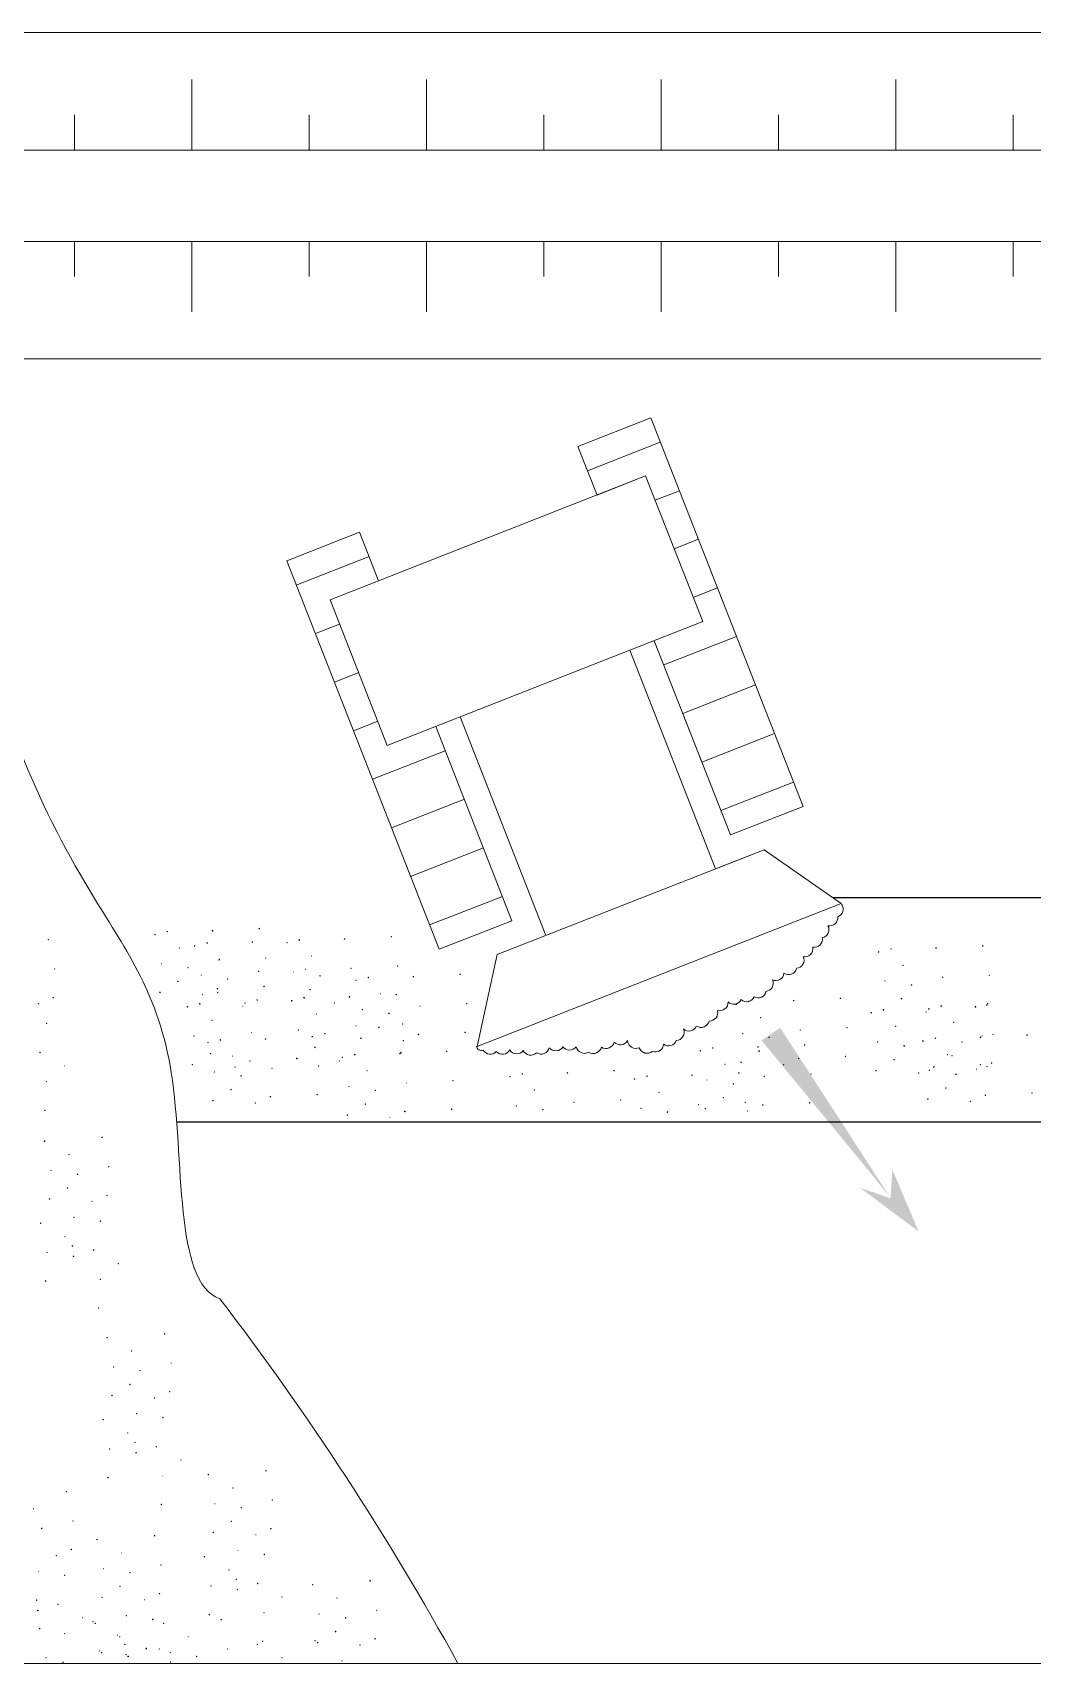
# Model space of a CAD drawing. Header units: millimetres. Extents: x 27137 to 30937, y -4667 to -569.
# Drawn here: x 30247.3 to 30285.7, y -3973.7 to -3911.2 of the extents above; entities that cross this region are included whole.
import ezdxf

# ---------------------------------------------------------------- set-up
doc = ezdxf.new("R2010")
doc.units = ezdxf.units.MM
doc.header["$LTSCALE"] = 0.4

msp = doc.modelspace()

# ---------------------------------------------------------------- hatches: boundary and pattern name
at = {"lineweight": 15}
h = msp.add_hatch(color=256, dxfattribs=at)
h.dxf.hatch_style = 1
h.paths.add_polyline_path([(30275.9918, -3949.3258), (30275.2702, -3949.8063), (30279.361, -3954.7754, -1.4194374), (30279.378, -3954.7693, -0.7045045), (30279.361, -3954.7754), (30280.2166, -3955.8409)])
h.paths.add_polyline_path([(30276.7897, -3951.5174, -1), (30276.7705, -3951.5174, -1)], flags=16)
h.paths.add_polyline_path([(30277.411, -3952.0802, -1), (30277.3918, -3952.0802, -1)], flags=16)
h.paths.add_polyline_path([(30278.3371, -3953.3436, -1), (30278.3179, -3953.3436, -1)], flags=16)
h.paths.add_polyline_path([(30280.2878, -3954.7526), (30280.2218, -3955.8585), (30279.0448, -3955.4499), (30281.2926, -3957.129)])
h.paths.add_polyline_path([(30280.2555, -3956.2485, -1), (30280.2747, -3956.2485, -1)], flags=16)
h.paths.add_polyline_path([(30280.2981, -3955.172, -1), (30280.3171, -3955.172, -1)], flags=16)

# ---------------------------------------------------------------- linework, layer by layer
at = {"lineweight": 15, "ltscale": 0.5}
for p, q in [((30239.928, -3911.1827), (30342.7796, -3911.1827)), ((30244.428, -3915.6827), (30338.2796, -3915.6827)), ((30244.428, -3919.1827), (30338.2796, -3919.1827)), ((30239.928, -3923.6827), (30342.7796, -3923.6827)), ((30268.2341, -3927.043), (30271.0257, -3925.9475)), ((30276.8686, -3940.836), (30271.0257, -3925.9475)), ((30259.8593, -3930.3296), (30257.0676, -3931.4252)), ((30262.9106, -3946.3138), (30257.0676, -3931.4252)), ((29807.928, -3973.6827), (30342.7796, -3973.6827))]:
    msp.add_line(p, q, dxfattribs=at)
at = {"lineweight": 15}
for p, q in [((30253.428, -3915.6827), (30253.428, -3912.9827)), ((30253.428, -3915.6827), (30253.428, -3912.9827)), ((30253.428, -3915.6827), (30253.428, -3912.9827)), ((30253.428, -3915.6827), (30253.428, -3912.9827)), ((30253.428, -3915.6827), (30253.428, -3912.9827)), ((30253.428, -3915.6827), (30253.428, -3912.9827)), ((30262.428, -3915.6827), (30262.428, -3912.9827)), ((30262.428, -3915.6827), (30262.428, -3912.9827)), ((30262.428, -3915.6827), (30262.428, -3912.9827)), ((30262.428, -3915.6827), (30262.428, -3912.9827)), ((30262.428, -3915.6827), (30262.428, -3912.9827)), ((30262.428, -3915.6827), (30262.428, -3912.9827)), ((30262.428, -3915.6827), (30262.428, -3912.9827)), ((30262.428, -3915.6827), (30262.428, -3912.9827)), ((30262.428, -3915.6827), (30262.428, -3912.9827)), ((30262.428, -3915.6827), (30262.428, -3912.9827)), ((30271.428, -3915.6827), (30271.428, -3912.9827)), ((30271.428, -3915.6827), (30271.428, -3912.9827)), ((30271.428, -3915.6827), (30271.428, -3912.9827)), ((30271.428, -3915.6827), (30271.428, -3912.9827)), ((30280.428, -3915.6827), (30280.428, -3912.9827)), ((30280.428, -3915.6827), (30280.428, -3912.9827)), ((30280.428, -3915.6827), (30280.428, -3912.9827)), ((30280.428, -3915.6827), (30280.428, -3912.9827)), ((30280.428, -3915.6827), (30280.428, -3912.9827)), ((30280.428, -3915.6827), (30280.428, -3912.9827)), ((30248.928, -3915.6827), (30248.928, -3914.3327)), ((30257.928, -3915.6827), (30257.928, -3914.3327)), ((30257.928, -3915.6827), (30257.928, -3914.3327)), ((30266.928, -3915.6827), (30266.928, -3914.3327)), ((30266.928, -3915.6827), (30266.928, -3914.3327)), ((30275.928, -3915.6827), (30275.928, -3914.3327)), ((30284.928, -3915.6827), (30284.928, -3914.3327)), ((30284.928, -3915.6827), (30284.928, -3914.3327)), ((30248.928, -3919.1827), (30248.928, -3920.5327)), ((30253.428, -3919.1827), (30253.428, -3921.8827)), ((30253.428, -3919.1827), (30253.428, -3921.8827)), ((30253.428, -3919.1827), (30253.428, -3921.8827)), ((30253.428, -3919.1827), (30253.428, -3921.8827)), ((30253.428, -3919.1827), (30253.428, -3921.8827)), ((30253.428, -3919.1827), (30253.428, -3921.8827)), ((30257.928, -3919.1827), (30257.928, -3920.5327)), ((30257.928, -3919.1827), (30257.928, -3920.5327)), ((30262.428, -3919.1827), (30262.428, -3921.8827)), ((30262.428, -3919.1827), (30262.428, -3921.8827)), ((30262.428, -3919.1827), (30262.428, -3921.8827)), ((30262.428, -3919.1827), (30262.428, -3921.8827)), ((30262.428, -3919.1827), (30262.428, -3921.8827)), ((30262.428, -3919.1827), (30262.428, -3921.8827)), ((30262.428, -3919.1827), (30262.428, -3921.8827)), ((30262.428, -3919.1827), (30262.428, -3921.8827)), ((30262.428, -3919.1827), (30262.428, -3921.8827)), ((30262.428, -3919.1827), (30262.428, -3921.8827)), ((30266.928, -3919.1827), (30266.928, -3920.5327)), ((30266.928, -3919.1827), (30266.928, -3920.5327)), ((30271.428, -3919.1827), (30271.428, -3921.8827)), ((30271.428, -3919.1827), (30271.428, -3921.8827)), ((30271.428, -3919.1827), (30271.428, -3921.8827)), ((30271.428, -3919.1827), (30271.428, -3921.8827)), ((30275.928, -3919.1827), (30275.928, -3920.5327)), ((30280.428, -3919.1827), (30280.428, -3921.8827)), ((30280.428, -3919.1827), (30280.428, -3921.8827)), ((30280.428, -3919.1827), (30280.428, -3921.8827)), ((30280.428, -3919.1827), (30280.428, -3921.8827)), ((30280.428, -3919.1827), (30280.428, -3921.8827)), ((30280.428, -3919.1827), (30280.428, -3921.8827)), ((30284.928, -3919.1827), (30284.928, -3920.5327)), ((30284.928, -3919.1827), (30284.928, -3920.5327)), ((30268.9645, -3928.9041), (30268.2341, -3927.043)), ((30271.3909, -3926.878), (30268.5993, -3927.9735)), ((30258.7285, -3932.9211), (30270.8255, -3928.1737)), ((30270.8255, -3928.1737), (30268.9645, -3928.9041)), ((30273.0166, -3933.7569), (30270.8255, -3928.1737)), ((30272.1212, -3928.7391), (30271.1907, -3929.1042)), ((30259.8593, -3930.3296), (30260.5896, -3932.1907)), ((30272.8516, -3930.6001), (30271.9211, -3930.9653)), ((30257.4328, -3932.3557), (30260.2244, -3931.2602)), ((30273.582, -3932.4612), (30272.6514, -3932.8264)), ((30260.9196, -3938.5043), (30258.7285, -3932.9211)), ((30258.1632, -3934.2168), (30259.0937, -3933.8516)), ((30270.225, -3934.8525), (30273.0166, -3933.7569)), ((30274.3123, -3934.3223), (30271.5207, -3935.4178)), ((30270.225, -3934.8525), (30263.7113, -3937.4088)), ((30273.5117, -3943.2273), (30270.225, -3934.8525)), ((30274.077, -3941.9316), (30271.1555, -3934.4873)), ((30258.8936, -3936.0779), (30259.8241, -3935.7127)), ((30272.2511, -3937.2789), (30275.0427, -3936.1834)), ((30263.7113, -3937.4088), (30260.9196, -3938.5043)), ((30266.9979, -3945.7836), (30263.7113, -3937.4088)), ((30272.9815, -3939.14), (30272.2511, -3937.2789)), ((30259.6239, -3937.939), (30260.5545, -3937.5738)), ((30262.7807, -3937.7739), (30265.7022, -3945.2182)), ((30275.7731, -3938.0444), (30272.9815, -3939.14)), ((30260.3543, -3939.8), (30263.1459, -3938.7045)), ((30276.5034, -3939.9055), (30273.7118, -3941.0011)), ((30263.8763, -3940.5656), (30261.0847, -3941.6611)), ((30276.8686, -3940.836), (30274.077, -3941.9316)), ((30264.6066, -3942.4266), (30261.815, -3943.5222)), ((30275.3727, -3942.4969), (30265.1368, -3946.514)), ((30275.3727, -3942.4969), (30273.5117, -3943.2273)), ((30278.3294, -3944.5582), (30275.3727, -3942.4969)), ((30265.337, -3944.2877), (30262.5454, -3945.3832)), ((30278.3294, -3944.5582), (30264.3713, -3950.0359)), ((30278.3294, -3944.5582), (30264.3713, -3950.0359)), ((30265.7022, -3945.2182), (30262.9106, -3946.3138)), ((30264.3713, -3950.0359), (30265.1368, -3946.514))]:
    msp.add_line(p, q, dxfattribs=at)
at = {"ltscale": 0.5}
for p, q in [((30278.0036, -3944.3311), (30342.7796, -3944.3311)), ((30252.8433, -3952.9311), (30342.7796, -3952.9311))]:
    msp.add_line(p, q, dxfattribs=at)
at = {"lineweight": 15}
msp.add_lwpolyline([(30278.342, -3944.5863, -0.5205671), (30278.1922, -3945.0686, -0.5205671), (30278.1922, -3945.0686, -0.5205671), (30277.8187, -3945.4129, -0.5205671), (30277.8187, -3945.4129, -0.5205671), (30277.6007, -3945.8655, -0.5205671), (30277.6007, -3945.8655, -0.5205671), (30277.2368, -3946.2342, -0.5205671), (30277.2368, -3946.2342, -0.5205671), (30276.8729, -3946.603, -0.5205671), (30276.8729, -3946.603, -0.5205671), (30276.6208, -3947.0407, -0.5205671), (30276.6208, -3947.0407, -0.5205671), (30276.1311, -3947.2329, -0.5205671), (30276.1311, -3947.2329, -0.5205671), (30275.6947, -3947.4889, -0.5205671), (30275.6947, -3947.4889, -0.5205671), (30275.4426, -3947.9267, -0.5205671), (30275.4426, -3947.9267, -0.5205671), (30274.987, -3948.1337, -0.5205671), (30274.987, -3948.1337, -0.5205671), (30274.493, -3948.2429, -0.5205671), (30274.493, -3948.2429, -0.5205671), (30273.9893, -3948.3276, -0.5205671), (30273.9893, -3948.3276, -0.5205671), (30273.5817, -3948.657, -0.5205671), (30273.5817, -3948.657, -0.5205671), (30273.2615, -3949.0651, -0.5205671), (30273.2615, -3949.0651, -0.5205671), (30272.7718, -3949.2573, -0.5205671), (30272.7718, -3949.2573, -0.5205671), (30272.2777, -3949.3664, -0.5205671), (30272.2777, -3949.3664, -0.5205671), (30272.0012, -3949.8138, -0.5205671), (30272.0012, -3949.8138, -0.5205671), (30271.5167, -3949.9474, -0.5205671), (30271.5167, -3949.9474, -0.5205671), (30271.0899, -3950.2279, -0.5205671), (30271.0899, -3950.2279, -0.5205671), (30270.5829, -3950.088, -0.5205671), (30270.5829, -3950.088, -0.5205671), (30270.1354, -3949.8118, -0.5205671), (30270.1354, -3949.8118, -0.5205671), (30269.6222, -3949.872, -0.5205671), (30269.6222, -3949.872, -0.5205671), (30269.1325, -3950.0642, -0.5205671), (30269.1325, -3950.0642, -0.5205671), (30268.6427, -3950.2564, -0.5205671), (30268.6427, -3950.2564, -0.5205671), (30268.1655, -3950.0484, -0.5205671), (30268.1655, -3950.0484, -0.5205671), (30267.6575, -3950.0501, -0.5205671), (30267.6575, -3950.0501, -0.5205671), (30267.1347, -3950.0858, -0.5205671), (30267.1347, -3950.0858, -0.5205671), (30266.645, -3950.278, -0.5205671), (30266.645, -3950.278, -0.5205671), (30266.1327, -3950.1967, -0.5205671), (30266.1327, -3950.1967, -0.5205671), (30265.6151, -3950.1739, -0.5205671), (30265.6151, -3950.1739, -0.5205671), (30265.1018, -3950.2341, -0.5205671), (30265.1018, -3950.2341, -0.5205671), (30264.5992, -3950.1772, -0.5205671), (30264.5992, -3950.1772, -0.5205671), (30264.3413, -3950.0243)], format="xyb", dxfattribs=at)
for centre, radius in [((30254.2183, -3945.6048), 0.0095), ((30256.009, -3945.5207), 0.0095), ((30247.9221, -3945.9472), 0.0095), ((30252.0115, -3945.7489), 0.0095), ((30252.4891, -3945.642), 0.0096), ((30253.5365, -3946.1834), 0.0095), ((30254.0141, -3946.0765), 0.0096), ((30255.7433, -3946.0393), 0.0095), ((30257.0755, -3946.0621), 0.0095), ((30257.534, -3945.9552), 0.0095), ((30257.5531, -3945.9552), 0.0096), ((30259.2822, -3945.918), 0.0095), ((30261.073, -3945.8339), 0.0095), ((30283.7568, -3946.1849), 0.0095), ((30252.2609, -3946.8713), 0.00596), ((30252.9518, -3946.2642), 0.00596), ((30254.4677, -3946.7273), 0.00596), ((30254.4768, -3946.6988), 0.00596), ((30256.2584, -3946.6432), 0.00596), ((30258.0158, -3946.5775), 0.00596), ((30279.7592, -3946.4131), 0.0095), ((30280.2369, -3946.3062), 0.0096), ((30281.966, -3946.2691), 0.0095), ((30248.1715, -3947.0697), 0.00596), ((30253.2759, -3947.0171), 0.0096), ((30253.7859, -3947.3059), 0.00596), ((30254.8009, -3947.4516), 0.0096), ((30255.9927, -3947.1618), 0.00596), ((30257.3249, -3947.1846), 0.00596), ((30257.7834, -3947.0777), 0.00596), ((30258.3398, -3947.3303), 0.0096), ((30259.5316, -3947.0405), 0.00596), ((30259.7189, -3947.5045), 0.0095), ((30260.1965, -3947.3977), 0.0096), ((30261.3224, -3946.9564), 0.00596), ((30261.9257, -3947.3605), 0.0095), ((30263.7164, -3947.2763), 0.0095), ((30280.6995, -3946.9285), 0.00596), ((30282.2154, -3947.3915), 0.00596), ((30284.0062, -3947.3074), 0.00596), ((30252.2008, -3947.9677), 0.0096), ((30252.8917, -3947.5442), 0.0095), ((30253.832, -3948.0596), 0.00596), ((30254.4076, -3947.8237), 0.0096), ((30254.4167, -3947.9787), 0.0095), ((30256.1983, -3947.7396), 0.0096), ((30257.9557, -3947.8574), 0.0095), ((30260.6592, -3948.0199), 0.00596), ((30261.2623, -3948.0528), 0.0096), ((30261.2624, -3948.0528), 0.0095), ((30280.0087, -3947.5356), 0.00596), ((30281.0236, -3947.6813), 0.0096), ((30247.5358, -3948.4019), 0.00596), ((30248.1114, -3948.1661), 0.0096), ((30253.2578, -3948.5187), 0.0095), ((30253.7258, -3948.4023), 0.0096), ((30253.7354, -3948.4119), 0.0096), ((30255.357, -3948.4941), 0.00596), ((30255.4645, -3948.3747), 0.0095), ((30255.9326, -3948.2582), 0.0096), ((30257.2553, -3948.2906), 0.0095), ((30257.2648, -3948.281), 0.0096), ((30257.2649, -3948.281), 0.0095), ((30257.7233, -3948.1741), 0.0096), ((30257.7425, -3948.1741), 0.0096), ((30258.896, -3948.3728), 0.00596), ((30259.4716, -3948.1369), 0.0096), ((30259.4717, -3948.1369), 0.0095), ((30259.9683, -3948.627), 0.00596), ((30262.1751, -3948.483), 0.00596), ((30263.9658, -3948.3988), 0.00596), ((30274.3004, -3948.4238), 0.0095), ((30274.778, -3948.3169), 0.0096), ((30276.5071, -3948.2797), 0.0095), ((30278.2979, -3948.1956), 0.0095), ((30279.4776, -3948.748), 0.0095), ((30279.9486, -3948.632), 0.0096), ((30279.9552, -3948.6411), 0.0096), ((30280.6395, -3948.2084), 0.0095), ((30281.5798, -3948.7238), 0.00596), ((30281.6844, -3948.6039), 0.0095), ((30281.6965, -3948.5976), 0.0095), ((30282.1553, -3948.4879), 0.0096), ((30282.1741, -3948.4908), 0.0096), ((30283.4751, -3948.5198), 0.0095), ((30283.9033, -3948.4536), 0.0095), ((30283.9461, -3948.4038), 0.0096), ((30247.8599, -3949.1548), 0.0096), ((30254.1981, -3949.0341), 0.00596), ((30258.2052, -3948.7963), 0.00596), ((30259.7211, -3949.2594), 0.00596), ((30260.5991, -3949.2999), 0.0095), ((30260.9833, -3948.7728), 0.0096), ((30261.5118, -3949.1753), 0.00596), ((30275.2407, -3948.9392), 0.00596), ((30278.5473, -3949.3181), 0.00596), ((30280.4179, -3949.2634), 0.00596), ((30282.6368, -3949.113), 0.00596), ((30253.5072, -3949.6412), 0.00596), ((30254.0445, -3949.8938), 0.0095), ((30254.5221, -3949.787), 0.0096), ((30254.5221, -3949.787), 0.0096), ((30255.7139, -3949.4972), 0.00596), ((30256.2513, -3949.7498), 0.0095), ((30257.5047, -3949.413), 0.00596), ((30257.5143, -3949.4034), 0.00596), ((30258.042, -3949.6657), 0.0095), ((30258.5293, -3949.5492), 0.0096), ((30259.9082, -3949.7234), 0.0096), ((30261.5394, -3949.8152), 0.00596), ((30262.115, -3949.5794), 0.0096), ((30263.9058, -3949.4952), 0.0096), ((30274.5498, -3949.5463), 0.00596), ((30275.5647, -3949.692), 0.0096), ((30276.7565, -3949.4022), 0.00596), ((30276.9228, -3949.9774), 0.0095), ((30279.727, -3949.8705), 0.00596), ((30281.4598, -3949.8333), 0.0095), ((30281.9374, -3949.7264), 0.0096), ((30281.9338, -3949.7264), 0.00596), ((30281.9459, -3949.7201), 0.00596), ((30282.9609, -3949.8659), 0.0096), ((30283.6665, -3949.6893), 0.0095), ((30283.7245, -3949.6423), 0.00596), ((30284.1527, -3949.5761), 0.00596), ((30285.4573, -3949.6051), 0.0095), ((30247.6027, -3950.2678), 0.0095), ((30254.138, -3950.3141), 0.0095), ((30254.9848, -3950.4092), 0.00596), ((30255.6539, -3950.5936), 0.0096), ((30257.4446, -3950.5094), 0.0096), ((30257.4542, -3950.4998), 0.0096), ((30258.1451, -3950.0763), 0.0095), ((30259.0854, -3950.5917), 0.00596), ((30259.1978, -3950.4544), 0.0095), ((30259.661, -3950.3558), 0.0096), ((30259.6755, -3950.3475), 0.0096), ((30261.4046, -3950.3103), 0.0095), ((30261.4517, -3950.2717), 0.0096), ((30263.1954, -3950.2262), 0.0095), ((30272.9253, -3950.2056), 0.0095), ((30273.4029, -3950.0987), 0.0096), ((30275.132, -3950.0615), 0.0095), ((30275.1806, -3950.2191), 0.0095), ((30276.6965, -3950.4986), 0.0096), ((30278.4872, -3950.4145), 0.0096), ((30280.3578, -3950.5433), 0.0095), ((30280.742, -3950.0162), 0.0096), ((30282.4, -3950.3487), 0.00596), ((30282.5767, -3950.393), 0.0095), ((30248.543, -3950.7832), 0.00596), ((30253.4471, -3950.7376), 0.0096), ((30254.2939, -3951.0163), 0.00596), ((30255.0783, -3950.8294), 0.00596), ((30255.3089, -3951.1621), 0.0096), ((30256.5007, -3950.8723), 0.00596), ((30258.2914, -3950.7881), 0.00596), ((30260.1381, -3950.9698), 0.00596), ((30265.6235, -3951.1959), 0.0095), ((30266.1011, -3951.0891), 0.0096), ((30267.8303, -3951.0519), 0.0095), ((30269.621, -3950.9678), 0.0095), ((30270.8789, -3951.1791), 0.0096), ((30272.608, -3951.1419), 0.0095), ((30273.8656, -3950.721), 0.00596), ((30274.3988, -3951.0578), 0.0095), ((30274.4897, -3950.6427), 0.0096), ((30275.3814, -3951.184), 0.00596), ((30276.1209, -3950.7345), 0.00596), ((30277.1722, -3951.0999), 0.00596), ((30279.6669, -3950.9669), 0.0096), ((30281.2981, -3951.0587), 0.00596), ((30281.7092, -3950.9558), 0.00596), ((30281.8737, -3950.8228), 0.0096), ((30281.8858, -3950.8165), 0.0096), ((30282.7241, -3951.1015), 0.0096), ((30283.517, -3950.9083), 0.00596), ((30283.6644, -3950.7387), 0.0096), ((30283.9159, -3950.8117), 0.00596), ((30284.0926, -3950.6725), 0.0096), ((30247.8521, -3951.3903), 0.00596), ((30254.9247, -3951.6892), 0.0095), ((30258.2314, -3951.8845), 0.0096), ((30259.4472, -3951.5769), 0.00596), ((30260.4622, -3951.7226), 0.0096), ((30261.654, -3951.4328), 0.00596), ((30263.4448, -3951.3487), 0.00596), ((30266.5638, -3951.7113), 0.00596), ((30270.4012, -3951.286), 0.0095), ((30271.3415, -3951.8014), 0.00596), ((30273.1747, -3951.3281), 0.00596), ((30274.1896, -3951.4738), 0.0096), ((30282.34, -3951.6286), 0.0095), ((30285.6466, -3951.824), 0.0096), ((30247.7921, -3952.4867), 0.0096), ((30254.2338, -3952.1127), 0.0096), ((30255.865, -3952.2046), 0.00596), ((30256.4406, -3951.9687), 0.0096), ((30260.0781, -3952.2497), 0.0095), ((30263.3847, -3952.4451), 0.0096), ((30265.8729, -3952.3184), 0.00596), ((30266.8879, -3952.4642), 0.0096), ((30268.0797, -3952.1744), 0.00596), ((30269.8704, -3952.0902), 0.00596), ((30270.6506, -3952.4085), 0.00596), ((30272.8574, -3952.2644), 0.00596), ((30273.1146, -3952.4245), 0.0096), ((30273.8055, -3952.0009), 0.0095), ((30274.6482, -3952.1803), 0.00596), ((30275.3214, -3952.2804), 0.0096), ((30277.1121, -3952.1963), 0.0096), ((30281.6491, -3952.0522), 0.0096), ((30283.2803, -3952.144), 0.00596), ((30283.8559, -3951.9081), 0.0096), ((30259.3872, -3952.6733), 0.0096), ((30261.0184, -3952.7651), 0.00596), ((30261.5939, -3952.5292), 0.0096), ((30271.6656, -3952.5542), 0.0096), ((30274.7458, -3952.5163), 0.00596), ((30247.7782, -3953.6682), 0.0095), ((30249.985, -3953.5242), 0.0095), ((30248.7185, -3954.1836), 0.00596), ((30248.0277, -3954.7907), 0.00596), ((30249.0426, -3954.9364), 0.0096), ((30250.2344, -3954.6466), 0.00596), ((30248.6585, -3955.4635), 0.0095), ((30247.9676, -3955.8871), 0.0096), ((30249.5988, -3955.9789), 0.00596), ((30250.1743, -3955.743), 0.0096), ((30247.6267, -3956.8137), 0.0095), ((30248.9079, -3956.586), 0.00596), ((30249.9229, -3956.7318), 0.0096), ((30248.567, -3957.3291), 0.00596), ((30247.8761, -3957.9362), 0.00596), ((30248.8478, -3957.6824), 0.0096), ((30248.8911, -3958.082), 0.0096), ((30249.6657, -3957.8448), 0.0095), ((30250.606, -3958.3602), 0.00596), ((30247.8161, -3959.0326), 0.0096), ((30249.9151, -3958.9673), 0.00596), ((30249.855, -3960.0637), 0.0096), ((30250.1769, -3961.1973), 0.0095), ((30252.3836, -3961.0532), 0.0095), ((30251.1171, -3961.7126), 0.00596), ((30250.4263, -3962.3197), 0.00596), ((30251.4412, -3962.4655), 0.0096), ((30252.633, -3962.1757), 0.00596), ((30251.0571, -3962.9926), 0.0095), ((30250.3662, -3963.4161), 0.0096), ((30251.9974, -3963.508), 0.00596), ((30252.573, -3963.2721), 0.0096), ((30250.0254, -3964.3428), 0.0095), ((30251.3065, -3964.1151), 0.00596), ((30252.3215, -3964.2608), 0.0096), ((30250.9656, -3964.8582), 0.00596), ((30250.2748, -3965.4653), 0.00596), ((30251.2464, -3965.2115), 0.0096), ((30251.2897, -3965.611), 0.0096), ((30252.0643, -3965.3738), 0.0095), ((30253.0046, -3965.8892), 0.00596), ((30250.2147, -3966.5617), 0.0096), ((30252.3137, -3966.4963), 0.00596), ((30254.0602, -3966.4447), 0.0095), ((30256.2669, -3966.3007), 0.0095), ((30248.6145, -3967.0992), 0.0095), ((30255.0004, -3966.9601), 0.00596), ((30256.5163, -3967.4232), 0.00596), ((30247.348, -3967.7587), 0.00596), ((30252.2536, -3967.5927), 0.0096), ((30254.3096, -3967.5672), 0.00596), ((30255.3245, -3967.713), 0.0096), ((30247.6721, -3968.5115), 0.0096), ((30248.8639, -3968.2217), 0.00596), ((30254.2495, -3968.6636), 0.0096), ((30254.9404, -3968.2401), 0.0095), ((30255.8807, -3968.7554), 0.00596), ((30256.4563, -3968.5196), 0.0096), ((30248.8038, -3969.3181), 0.0096), ((30249.7887, -3968.9354), 0.0095), ((30251.9955, -3968.7913), 0.0095), ((30255.1898, -3969.3625), 0.00596), ((30248.2282, -3969.554), 0.00596), ((30250.729, -3969.4507), 0.00596), ((30252.2449, -3969.9138), 0.00596), ((30253.9086, -3969.5903), 0.0095), ((30256.2048, -3969.5083), 0.0096), ((30247.5373, -3970.1611), 0.00596), ((30248.5523, -3970.3068), 0.0096), ((30250.0381, -3970.0578), 0.00596), ((30251.0531, -3970.2036), 0.0096), ((30254.8489, -3970.1056), 0.00596), ((30255.1297, -3970.4589), 0.0096), ((30255.9476, -3970.6213), 0.0095), ((30260.2646, -3970.5215), 0.0095), ((30247.4773, -3971.2575), 0.0096), ((30249.9781, -3971.1542), 0.0096), ((30250.669, -3970.7307), 0.0095), ((30251.6093, -3971.2461), 0.00596), ((30252.1848, -3971.0102), 0.0096), ((30254.1581, -3970.7127), 0.00596), ((30255.173, -3970.8585), 0.0096), ((30256.8879, -3971.1367), 0.00596), ((30258.0578, -3970.6656), 0.0095), ((30258.9981, -3971.181), 0.00596), ((30247.5206, -3971.657), 0.0096), ((30248.2951, -3971.4199), 0.0095), ((30250.9184, -3971.8532), 0.00596), ((30254.098, -3971.8091), 0.0096), ((30256.197, -3971.7438), 0.00596), ((30258.3072, -3971.7881), 0.00596), ((30260.514, -3971.644), 0.00596), ((30247.5865, -3972.3467), 0.0095), ((30249.2354, -3971.9352), 0.00596), ((30249.6372, -3972.0809), 0.0095), ((30249.7199, -3972.1485), 0.0095), ((30251.9267, -3972.0045), 0.0095), ((30251.9333, -3971.9989), 0.0096), ((30252.3469, -3972.1485), 0.0095), ((30254.5537, -3972.0045), 0.0095), ((30258.938, -3972.4609), 0.0095), ((30259.3222, -3971.9338), 0.0096), ((30248.5445, -3972.5423), 0.00596), ((30250.5775, -3972.5963), 0.00596), ((30250.6602, -3972.6639), 0.00596), ((30250.8583, -3972.9496), 0.0096), ((30251.6762, -3973.1119), 0.0095), ((30252.1761, -3973.127), 0.00596), ((30253.2872, -3972.6639), 0.00596), ((30254.8031, -3973.127), 0.00596), ((30255.9401, -3972.9532), 0.0095), ((30256.1369, -3972.8402), 0.0096), ((30258.1469, -3972.8091), 0.0095), ((30258.2471, -3972.8845), 0.0096), ((30259.8783, -3972.9763), 0.00596), ((30260.4539, -3972.7404), 0.0096), ((30247.8359, -3973.4692), 0.00596), ((30248.4844, -3973.6387), 0.0096), ((30249.8866, -3973.2034), 0.00596), ((30249.9693, -3973.271), 0.00596), ((30250.9016, -3973.3491), 0.0096), ((30250.9843, -3973.4168), 0.0096), ((30252.5963, -3973.271), 0.00596), ((30252.6164, -3973.6273), 0.00596), ((30253.6113, -3973.4168), 0.0096), ((30256.8804, -3973.4686), 0.00596), ((30259.1874, -3973.5834), 0.00596)]:
    msp.add_circle(centre, radius, dxfattribs=at)
at = {"lineweight": 15, "ltscale": 0.5}
msp.add_arc((30166.8565, -4026.9465), 110.4636, 28.828133, 37.496919, dxfattribs=at)
msp.add_open_spline([(30239.928, -3923.6827), (30241.15, -3925.1114), (30243.8003, -3928.2103), (30245.2115, -3933.8658), (30246.9271, -3939.3797), (30249.8785, -3944.9676), (30253.5477, -3949.9319), (30252.7216, -3959.1079), (30254.4968, -3959.7052)], degree=3, knots=[0, 0, 0, 0, 5.5708572, 12.0830371, 17.088408, 23.0557057, 30.3457875, 38.351848, 38.351848, 38.351848, 38.351848], dxfattribs=at)

doc.saveas('drawing.dxf')
